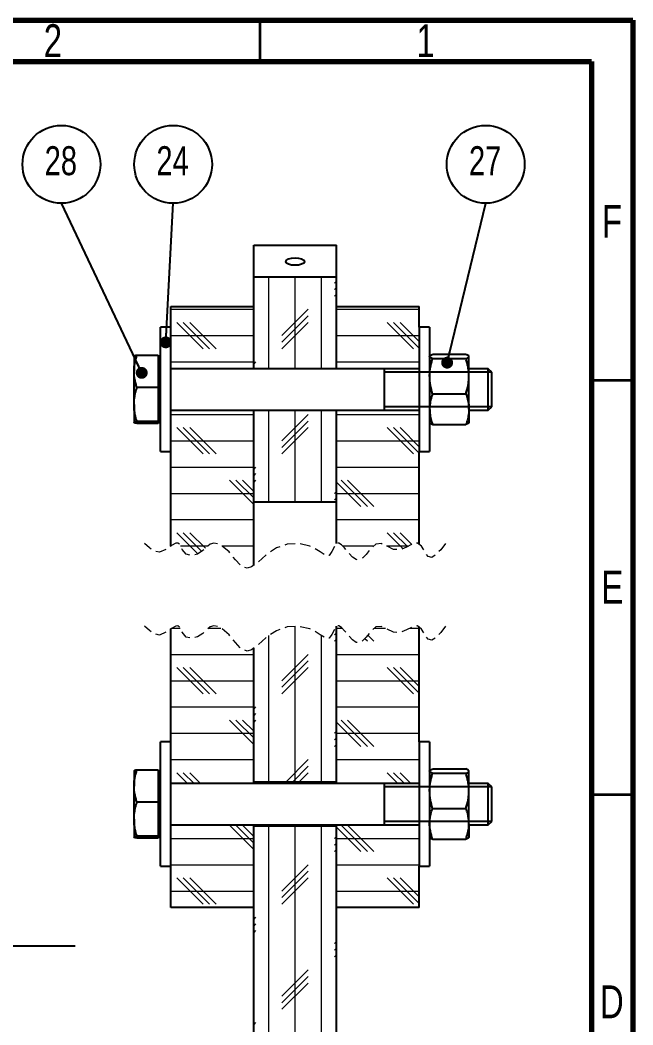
# Paper-space layout 'Schnitte_Details2' of a CAD drawing. Header units: millimetres. Extents: x 30 to 410, y 10 to 584.
# Drawn here: x 262 to 410, y 341.3 to 584 of the extents above; entities that cross this region are included whole.
import ezdxf

# ---------------------------------------------------------------- set-up
doc = ezdxf.new("R2010")
doc.units = ezdxf.units.MM
doc.linetypes.add('HIDDEN', pattern=[1.905, 1.27, -0.635])
doc.layers.add('FORMAT', color=7, linetype='Continuous')
doc.styles.add('SLDTEXTSTYLE0', font='TXT', dxfattribs={"width": 0.75})
doc.dimstyles.new('SLDDIMSTYLE4', dxfattribs={"dimtxt": 0.18, "dimasz": 2.88, "dimexe": 0, "dimexo": 0.0625, "dimgap": 0, "dimtad": 0, "dimtih": 1, "dimtoh": 1, "dimdec": 0, "dimrnd": 1e-09, "dimzin": 0, "dimdsep": 46, "dimtxsty": 'Standard', "dimblk1": 'DOT', "dimblk2": 'DOT', "dimsah": 1, "dimcen": 0.09, "dimadec": 0, "dimazin": 0, "dimtfac": 2.88, "dimtdec": 0, "dimtofl": 0, "dimtmove": 0, "dimatfit": 3, "dimldrblk": 'DOT', "dimfxl": 1, "dimfrac": 2, "dimtolj": 1, "dimtzin": 0, "dimarcsym": 0})

# ---------------------------------------------------------------- blocks, each defined once
blk = doc.blocks.new('SW_NOTE_0_57')
at = {"layer": 'FORMAT', "color": 0, "ltscale": 2}
blk.add_circle((0, 9.4), 9.4, dxfattribs=at)
at = {"layer": 'FORMAT', "color": 0, "ltscale": 2, "insert": (-0.14, 13.78), "char_height": 7, "attachment_point": 2, "style": 'SLDTEXTSTYLE0'}
blk.add_mtext('28', dxfattribs=at)
blk = doc.blocks.new('_Dot')
at = {"color": 0, "linetype": 'ByBlock', "lineweight": -2}
blk.add_line((-0.5, 0), (-1, 0), dxfattribs=at)
at = {"color": 0, "linetype": 'ByBlock', "const_width": 0.5}
blk.add_lwpolyline([(-0.25, 0, 1), (0.25, 0, 1)], format="xyb", close=True, dxfattribs=at)
blk = doc.blocks.new('SW_NOTE_0_58')
at = {"layer": 'FORMAT', "color": 0, "ltscale": 2}
blk.add_circle((0, 9.4), 9.4, dxfattribs=at)
at = {"layer": 'FORMAT', "color": 0, "ltscale": 2, "insert": (-0.14, 13.78), "char_height": 7, "attachment_point": 2, "style": 'SLDTEXTSTYLE0'}
blk.add_mtext('24', dxfattribs=at)
blk = doc.blocks.new('SW_NOTE_0_59')
at = {"layer": 'FORMAT', "color": 0, "ltscale": 2}
blk.add_circle((0, 9.4), 9.4, dxfattribs=at)
at = {"layer": 'FORMAT', "color": 0, "ltscale": 2, "insert": (-0.14, 13.78), "char_height": 7, "attachment_point": 2, "style": 'SLDTEXTSTYLE0'}
blk.add_mtext('27', dxfattribs=at)
blk = doc.blocks.new('SW_HATCH_3')
at = {"color": 0, "linetype": 'Continuous', "lineweight": 18, "ltscale": 2}
for p, q in [((23.65, 42.8), (23.65, 65.01)), ((30, 42.8), (30, 65.01)), ((36.35, 42.8), (36.35, 65.01)), ((40, 63.98), (39.52, 63.5)), ((40, 62.39), (39.52, 61.91)), ((40, 60.8), (39.52, 60.32)), ((0, 57.15), (20, 57.15)), ((33.17, 57.15), (26.82, 50.8)), ((40, 57.15), (60, 57.15)), ((7.77, 47.63), (1.42, 53.97)), ((9.36, 47.63), (3.01, 53.97)), ((10.95, 47.63), (4.6, 53.97)), ((33.17, 55.56), (26.82, 49.21)), ((33.17, 53.97), (26.82, 47.63)), ((58.58, 47.63), (52.22, 53.97)), ((60, 47.79), (53.81, 53.97)), ((60, 49.37), (55.4, 53.97)), ((0, 50.8), (20, 50.8)), ((40, 50.8), (60, 50.8)), ((0, 44.45), (20, 44.45)), ((20.47, 44.45), (20, 43.97)), ((40, 44.45), (60, 44.45)), ((20.47, 42.86), (20.41, 42.8)), ((0, 31.75), (20, 31.75)), ((23.65, 10.59), (23.65, 32.8)), ((33.17, 31.75), (26.82, 25.4)), ((30, 10.59), (30, 32.8)), ((36.35, 10.59), (36.35, 32.8)), ((40, 31.75), (60, 31.75)), ((33.17, 30.16), (26.82, 23.81)), ((7.77, 22.22), (1.42, 28.58)), ((9.36, 22.22), (3.01, 28.58)), ((10.95, 22.22), (4.6, 28.58)), ((33.17, 28.58), (26.82, 22.22)), ((58.58, 22.22), (52.22, 28.58)), ((60, 22.39), (53.81, 28.58)), ((60, 23.97), (55.4, 28.58)), ((0, 25.4), (20, 25.4)), ((40, 25.4), (60, 25.4)), ((0, 19.05), (20, 19.05)), ((20.47, 19.05), (20, 18.57)), ((20.47, 17.46), (20, 16.99)), ((40, 19.05), (60, 19.05)), ((20, 10), (14.13, 15.87)), ((20, 11.59), (15.71, 15.87)), ((20, 13.17), (17.3, 15.87)), ((20.47, 15.87), (20, 15.4)), ((45.87, 9.53), (40, 15.4)), ((47.46, 9.53), (41.11, 15.87)), ((49.05, 9.53), (42.7, 15.87)), ((0, 12.7), (20, 12.7)), ((40, 13.17), (39.52, 12.7)), ((40, 12.7), (60, 12.7)), ((40, 11.59), (39.52, 11.11)), ((0, 6.35), (20, 6.35)), ((40, 6.35), (60, 6.35)), ((6.54, -1.94), (1.42, 3.17)), ((7.5, -1.31), (3.01, 3.17)), ((8.33, -0.56), (4.6, 3.17)), ((56.11, -0.71), (52.22, 3.17)), ((57.16, -0.17), (53.81, 3.17)), ((58.19, 0.38), (55.4, 3.17)), ((0, 0), (0.07, 0)), ((2.34, 0), (8.95, 0)), ((12.35, 0), (20, 0)), ((41.49, 0), (48.94, 0)), ((52.1, 0), (57.47, 0)), ((30, -57.1), (30, -19.39)), ((0.28, -19.85), (2.25, -19.85)), ((9.14, -19.85), (12.1, -19.85)), ((23.65, -57.1), (23.65, -21.66)), ((36.35, -57.1), (36.35, -21.65)), ((40, -20.96), (39.52, -21.44)), ((40, -19.85), (41.34, -19.85)), ((49.05, -23.02), (47.57, -21.55)), ((49.12, -19.85), (51.82, -19.85)), ((57.74, -19.85), (60, -19.85)), ((40, -22.55), (39.52, -23.02)), ((47.46, -23.02), (46.84, -22.4)), ((0, -26.2), (20, -26.2)), ((33.17, -26.2), (26.82, -32.55)), ((40, -26.2), (60, -26.2)), ((33.17, -27.79), (26.82, -34.14)), ((7.77, -35.72), (1.42, -29.37)), ((9.36, -35.72), (3.01, -29.37)), ((10.95, -35.72), (4.6, -29.37)), ((33.17, -29.37), (26.82, -35.72)), ((58.58, -35.72), (52.22, -29.37)), ((60, -35.56), (53.81, -29.37)), ((60, -33.97), (55.4, -29.37)), ((0, -32.55), (20, -32.55)), ((40, -32.55), (60, -32.55)), ((0, -38.9), (20, -38.9)), ((20.47, -38.9), (20, -39.37)), ((20.47, -40.49), (20, -40.96)), ((40, -38.9), (60, -38.9)), ((20, -47.95), (14.13, -42.07)), ((20, -46.36), (15.71, -42.07)), ((20, -44.77), (17.3, -42.07)), ((20.47, -42.07), (20, -42.55)), ((45.87, -48.42), (40, -42.55)), ((47.46, -48.42), (41.11, -42.07)), ((49.05, -48.42), (42.7, -42.07)), ((0, -45.25), (20, -45.25)), ((40, -44.77), (39.52, -45.25)), ((40, -45.25), (60, -45.25)), ((40, -46.36), (39.52, -46.84)), ((40, -47.95), (39.52, -48.42)), ((0, -51.6), (20, -51.6)), ((33.17, -51.6), (27.68, -57.1)), ((33.17, -53.19), (29.26, -57.1)), ((40, -51.6), (60, -51.6)), ((4, -57.35), (1.42, -54.77)), ((5.59, -57.35), (3.01, -54.77)), ((7.17, -57.35), (4.6, -54.77)), ((33.17, -54.77), (30.85, -57.1)), ((54.8, -57.35), (52.22, -54.77)), ((56.39, -57.35), (53.81, -54.77)), ((57.97, -57.35), (55.4, -54.77)), ((20, -73.35), (14.13, -67.47)), ((20, -71.76), (15.71, -67.47)), ((20, -70.17), (17.3, -67.47)), ((20.35, -67.6), (20, -67.95)), ((23.65, -237.35), (23.65, -67.6)), ((30, -167.35), (30, -67.6)), ((36.35, -237.35), (36.35, -67.6)), ((45.87, -73.82), (40, -67.95)), ((47.46, -73.82), (41.11, -67.47)), ((49.05, -73.82), (42.7, -67.47)), ((40, -70.17), (39.52, -70.65)), ((0, -70.65), (20, -70.65)), ((40, -71.76), (39.52, -72.24)), ((40, -70.65), (60, -70.65)), ((40, -73.35), (39.52, -73.82)), ((0, -77), (20, -77)), ((33.17, -77), (26.82, -83.35)), ((40, -77), (60, -77)), ((33.17, -78.59), (26.82, -84.94)), ((7.77, -86.52), (1.42, -80.17)), ((9.36, -86.52), (3.01, -80.17)), ((10.95, -86.52), (4.6, -80.17)), ((33.17, -80.17), (26.82, -86.52)), ((58.58, -86.52), (52.22, -80.17)), ((60, -86.36), (53.81, -80.17)), ((60, -84.77), (55.4, -80.17)), ((0, -83.35), (20, -83.35)), ((40, -83.35), (60, -83.35)), ((20.47, -89.7), (20, -90.17)), ((20.47, -91.29), (20, -91.76)), ((20.47, -92.87), (20, -93.35)), ((40, -95.57), (39.52, -96.05)), ((40, -97.16), (39.52, -97.64)), ((40, -98.75), (39.52, -99.22)), ((33.17, -102.4), (26.82, -108.75)), ((33.17, -103.99), (26.82, -110.34)), ((33.17, -105.57), (26.82, -111.92)), ((20.47, -115.1), (20, -115.57))]:
    blk.add_line(p, q, dxfattribs=at)
blk = doc.blocks.new('SW_NOTE_0_63')
at = {"layer": 'FORMAT', "color": 0, "ltscale": 2}
blk.add_line((93.81, 0), (0, 0), dxfattribs=at)
at = {"layer": 'FORMAT', "color": 0, "ltscale": 2, "insert": (0.93, 9.18), "char_height": 7, "attachment_point": 1, "style": 'SLDTEXTSTYLE0'}
blk.add_mtext('Rohr im Kopf geklebt', dxfattribs=at)

psp = doc.layouts.new('Schnitte_Details2')

# ---------------------------------------------------------------- linework, layer by layer
at = {"color": 7, "linetype": 'Continuous', "lineweight": 70, "ltscale": 2}
for p, q in [((30, 584), (410, 584)), ((410, 584), (410, 10)), ((40, 574), (400, 574)), ((400, 574), (400, 20))]:
    psp.add_line(p, q, dxfattribs=at)
at = {"color": 7, "linetype": 'Continuous', "lineweight": 35, "ltscale": 2}
for p, q in [((320, 574), (320, 584)), ((400, 497), (410, 497)), ((400, 397), (410, 397))]:
    psp.add_line(p, q, dxfattribs=at)
at = {"color": 7, "linetype": 'Continuous', "lineweight": 25, "ltscale": 2}
for p, q in [((318.41, 529.62), (338.41, 529.62)), ((318.41, 522.02), (318.41, 529.62)), ((338.41, 522.02), (338.41, 529.62)), ((318.41, 522.02), (338.41, 522.02)), ((318.41, 499.81), (318.41, 522.02)), ((338.41, 499.81), (338.41, 522.02)), ((298.41, 514.81), (318.41, 514.81)), ((298.41, 509.81), (298.41, 514.81)), ((318.41, 499.81), (318.41, 514.81)), ((338.41, 514.81), (358.41, 514.81)), ((338.41, 499.81), (338.41, 514.81)), ((358.41, 509.81), (358.41, 514.81)), ((298.41, 509.81), (295.91, 509.81)), ((295.91, 509.63), (295.91, 509.81)), ((298.41, 509.63), (298.41, 509.81)), ((360.91, 509.81), (358.41, 509.81)), ((358.41, 509.81), (358.41, 479.81)), ((360.91, 509.81), (360.91, 479.81)), ((295.91, 479.81), (295.91, 509.63)), ((298.41, 479.81), (298.41, 509.63)), ((289.51, 502.8), (289.51, 499.14)), ((295.31, 503.02), (290.22, 503.02)), ((295.31, 503.02), (295.31, 499.14)), ((295.91, 502.81), (295.31, 502.81)), ((361.62, 503.28), (369.69, 503.28)), ((370.41, 497.99), (370.41, 502.75)), ((361.62, 502.23), (369.69, 502.23)), ((289.51, 491.15), (289.51, 499.14)), ((295.31, 499.14), (295.31, 495.26)), ((358.41, 499.81), (298.41, 499.81)), ((318.41, 499.81), (298.41, 499.81)), ((338.41, 499.81), (318.41, 499.81)), ((358.41, 499.81), (338.41, 499.81)), ((375.08, 499.81), (370.41, 499.81)), ((370.41, 490.04), (370.41, 497.99)), ((375.91, 498.98), (375.08, 499.81)), ((375.08, 492.52), (375.08, 499.81)), ((375.91, 492.9), (375.91, 498.98)), ((295.31, 495.26), (290.22, 495.26)), ((295.31, 495.26), (295.31, 491.15)), ((361.62, 493.75), (369.69, 493.75)), ((375.91, 490.63), (375.91, 492.9)), ((289.51, 491.15), (289.51, 486.82)), ((295.31, 491.15), (295.31, 487.04)), ((375.08, 489.81), (375.08, 492.52)), ((375.08, 489.81), (375.91, 490.63)), ((298.41, 489.81), (358.41, 489.81)), ((298.41, 489.81), (318.41, 489.81)), ((318.41, 489.81), (338.41, 489.81)), ((318.41, 467.59), (318.41, 489.81)), ((318.41, 452.27), (318.41, 489.81)), ((338.41, 489.81), (358.41, 489.81)), ((338.41, 457.61), (338.41, 489.81)), ((338.41, 467.59), (338.41, 489.81)), ((370.41, 490.04), (370.41, 486.81)), ((370.41, 489.81), (375.08, 489.81)), ((295.31, 487.04), (290.22, 487.04)), ((295.31, 486.59), (290.22, 486.59)), ((295.31, 487.04), (295.31, 486.82)), ((295.31, 486.82), (295.31, 486.59)), ((295.31, 486.81), (295.91, 486.81)), ((361.62, 486.33), (369.69, 486.33)), ((295.91, 479.81), (298.41, 479.81)), ((298.41, 456.95), (298.41, 479.81)), ((358.41, 479.81), (360.91, 479.81)), ((358.41, 457.49), (358.41, 479.81)), ((338.41, 467.59), (318.41, 467.59)), ((298.41, 409.66), (298.41, 436.95)), ((338.41, 399.91), (338.41, 437.61)), ((338.41, 399.66), (338.41, 437.61)), ((358.41, 409.66), (358.41, 437.49)), ((318.41, 399.91), (318.41, 432.27)), ((318.41, 399.66), (318.41, 432.27)), ((298.41, 409.66), (295.91, 409.66)), ((295.91, 409.48), (295.91, 409.66)), ((295.91, 379.66), (295.91, 409.48)), ((298.41, 409.48), (298.41, 409.66)), ((298.41, 379.66), (298.41, 409.48)), ((360.91, 409.66), (358.41, 409.66)), ((358.41, 409.66), (358.41, 379.66)), ((360.91, 409.66), (360.91, 379.66)), ((295.31, 402.87), (290.22, 402.87)), ((295.31, 402.87), (295.31, 398.99)), ((361.62, 403.13), (369.69, 403.13)), ((289.51, 402.65), (289.51, 398.99)), ((295.91, 402.66), (295.31, 402.66)), ((361.62, 402.08), (369.69, 402.08)), ((370.41, 397.84), (370.41, 402.6)), ((289.51, 391), (289.51, 398.99)), ((295.31, 398.99), (295.31, 395.11)), ((358.41, 399.66), (298.41, 399.66)), ((318.41, 399.66), (298.41, 399.66)), ((338.41, 399.91), (318.41, 399.91)), ((358.41, 399.66), (338.41, 399.66)), ((375.08, 399.66), (370.41, 399.66)), ((375.91, 398.83), (375.08, 399.66)), ((375.08, 392.37), (375.08, 399.66)), ((375.91, 392.75), (375.91, 398.83)), ((370.41, 389.89), (370.41, 397.84)), ((295.31, 395.11), (290.22, 395.11)), ((295.31, 395.11), (295.31, 391)), ((361.62, 393.6), (369.69, 393.6)), ((289.51, 391), (289.51, 386.67)), ((295.31, 391), (295.31, 386.89)), ((375.08, 389.66), (375.08, 392.37)), ((375.91, 390.48), (375.91, 392.75)), ((298.41, 389.66), (358.41, 389.66)), ((298.41, 389.66), (318.41, 389.66)), ((318.41, 369.66), (318.41, 389.66)), ((318.41, 389.41), (338.41, 389.41)), ((318.41, 219.66), (318.41, 389.41)), ((338.41, 389.66), (358.41, 389.66)), ((338.41, 369.66), (338.41, 389.66)), ((338.41, 219.66), (338.41, 389.41)), ((370.41, 389.89), (370.41, 386.66)), ((370.41, 389.66), (375.08, 389.66)), ((375.08, 389.66), (375.91, 390.48)), ((295.31, 386.89), (290.22, 386.89)), ((295.31, 386.44), (290.22, 386.44)), ((295.31, 386.89), (295.31, 386.67)), ((295.31, 386.67), (295.31, 386.44)), ((295.31, 386.66), (295.91, 386.66)), ((361.62, 386.18), (369.69, 386.18)), ((295.91, 379.66), (298.41, 379.66)), ((298.41, 369.66), (298.41, 379.66)), ((358.41, 379.66), (360.91, 379.66)), ((358.41, 369.66), (358.41, 379.66)), ((318.41, 369.66), (298.41, 369.66)), ((358.41, 369.66), (338.41, 369.66))]:
    psp.add_line(p, q, dxfattribs=at)
at = {"color": 7, "linetype": 'Continuous', "lineweight": 25, "ltscale": 2, "flags": 128}
psp.add_lwpolyline([(326.33, 525.33), (326.16, 525.67), (326.33, 526.01), (326.82, 526.3), (327.55, 526.49), (328.41, 526.56), (329.27, 526.49), (330, 526.3), (330.49, 526.01), (330.66, 525.67), (330.49, 525.33), (330, 525.04), (329.27, 524.85), (328.41, 524.78), (327.55, 524.85), (326.82, 525.04), (326.33, 525.33)], dxfattribs=at)
at = {"color": 7, "linetype": 'HIDDEN', "lineweight": 18, "ltscale": 2, "flags": 128}
for points in [[(364.76, 457.61), (363.59, 456.09), (362.46, 454.86), (361.42, 454.22), (360.52, 454.46), (359.73, 455.58), (358.94, 456.91), (358.01, 457.68), (356.85, 457.5), (355.36, 456.71), (353.77, 456.04), (352.19, 456.17), (350.68, 456.91), (349.26, 457.56), (347.94, 457.43), (346.72, 456.36), (345.55, 454.94), (344.77, 454.13), (343.97, 453.65), (343.14, 453.69), (342.27, 454.29), (341.29, 455.36), (340.34, 456.52), (339.63, 457.26), (338.99, 457.69), (338.5, 457.67), (338.08, 457.22), (337.3, 455.63), (336.62, 454.71), (336.19, 454.59), (335.71, 454.73), (334.49, 455.55), (333.24, 456.35), (332.01, 456.94), (329.13, 457.59), (326.52, 457.42), (323.9, 456.53), (321.37, 454.78), (318.98, 452.7), (317.87, 451.94), (316.83, 451.59), (315.41, 452.14), (314.02, 453.67), (312.47, 455.54), (310.63, 457.08), (309.68, 457.53), (308.77, 457.67), (307.94, 457.42), (307.17, 456.84), (306.11, 455.86), (304.86, 455.02), (303.4, 454.65), (302.07, 455), (301.17, 456.16), (300.49, 457.38), (300.09, 457.67), (299.59, 457.64), (298.6, 457.09), (297.49, 456.29), (295.7, 455.48), (294.44, 455.74), (293.23, 456.54), (292.06, 457.61)], [(364.76, 437.61), (363.59, 436.09), (362.46, 434.86), (361.42, 434.22), (360.52, 434.46), (359.73, 435.58), (358.94, 436.91), (358.01, 437.68), (356.85, 437.5), (355.36, 436.71), (353.77, 436.04), (352.19, 436.17), (350.68, 436.91), (349.26, 437.56), (347.94, 437.43), (346.72, 436.36), (345.55, 434.94), (344.77, 434.13), (343.97, 433.65), (343.14, 433.69), (342.27, 434.29), (341.29, 435.36), (340.34, 436.52), (339.63, 437.26), (338.99, 437.69), (338.5, 437.67), (338.08, 437.22), (337.3, 435.63), (336.62, 434.71), (336.19, 434.59), (335.71, 434.73), (334.49, 435.55), (333.24, 436.35), (332.01, 436.94), (329.13, 437.59), (326.52, 437.42), (323.9, 436.53), (321.37, 434.78), (318.98, 432.7), (317.87, 431.94), (316.83, 431.59), (315.41, 432.14), (314.02, 433.67), (312.47, 435.54), (310.63, 437.08), (309.68, 437.53), (308.77, 437.67), (307.94, 437.42), (307.17, 436.84), (306.11, 435.86), (304.86, 435.02), (303.4, 434.65), (302.07, 435), (301.17, 436.16), (300.49, 437.38), (300.09, 437.67), (299.59, 437.64), (298.6, 437.09), (297.49, 436.29), (295.7, 435.48), (294.44, 435.74), (293.23, 436.54), (292.06, 437.61)]]:
    psp.add_lwpolyline(points, dxfattribs=at)
at = {"color": 7, "linetype": 'Continuous', "lineweight": 25, "ltscale": 2}
for points, knots in [([(289.51, 499.14), (289.51, 499.23), (289.51, 499.62), (289.57, 500.32), (289.71, 501.23), (289.93, 502.13), (290.12, 502.72), (290.22, 503.02)], [0, 0, 0, 0, 0.069635, 0.298181, 0.528661, 0.763349, 1, 1, 1, 1]), ([(290.22, 503.02), (290.12, 503), (289.95, 502.98), (289.73, 502.92), (289.57, 502.88), (289.52, 502.82), (289.51, 502.8)], [0, 0, 0, 0, 0.389875, 0.69462, 0.899525, 1, 1, 1, 1]), ([(360.91, 502.75), (360.91, 502.77), (360.92, 502.89), (361.11, 503.03), (361.35, 503.17), (361.53, 503.24), (361.62, 503.28)], [0, 0, 0, 0, 0.0410285, 0.3944208, 0.6677864, 1, 1, 1, 1]), ([(361.62, 502.23), (361.57, 502.25), (361.43, 502.31), (361.22, 502.41), (361.03, 502.53), (360.92, 502.65), (360.91, 502.73), (360.91, 502.75)], [0, 0, 0, 0, 0.180851, 0.497208, 0.745367, 0.925373, 1, 1, 1, 1]), ([(370.41, 502.75), (370.41, 502.77), (370.4, 502.83), (370.31, 502.97), (370.06, 503.13), (369.83, 503.22), (369.69, 503.28)], [0, 0, 0, 0, 0.04082, 0.192107, 0.525933, 1, 1, 1, 1]), ([(369.69, 502.23), (369.74, 502.25), (369.87, 502.3), (370.08, 502.4), (370.28, 502.52), (370.39, 502.65), (370.4, 502.73), (370.41, 502.75)], [0, 0, 0, 0, 0.1590634, 0.4704508, 0.7452002, 0.9256016, 1, 1, 1, 1]), ([(360.91, 497.99), (360.91, 498.09), (360.91, 498.48), (360.96, 499.22), (361.08, 500.05), (361.22, 500.74), (361.38, 501.42), (361.52, 501.9), (361.62, 502.23)], [0, 0, 0, 0, 0.069858, 0.270916, 0.516718, 0.647602, 0.764776, 1, 1, 1, 1]), ([(370.41, 497.99), (370.41, 498.09), (370.4, 498.48), (370.35, 499.22), (370.24, 500.05), (370.1, 500.74), (369.94, 501.42), (369.79, 501.9), (369.69, 502.23)], [0, 0, 0, 0, 0.069858, 0.270916, 0.516718, 0.647602, 0.764776, 1, 1, 1, 1]), ([(290.22, 495.26), (290.12, 495.57), (289.92, 496.19), (289.69, 497.16), (289.54, 498.14), (289.52, 498.81), (289.51, 499.14)], [0, 0, 0, 0, 0.249007, 0.497524, 0.748307, 1, 1, 1, 1]), ([(361.62, 493.75), (361.43, 494.44), (361.14, 495.48), (360.94, 496.9), (360.92, 497.63), (360.91, 497.99)], [0, 0, 0, 0, 0.496222, 0.747464, 1, 1, 1, 1]), ([(369.69, 493.75), (369.89, 494.44), (370.18, 495.48), (370.38, 496.9), (370.4, 497.63), (370.41, 497.99)], [0, 0, 0, 0, 0.496222, 0.747464, 1, 1, 1, 1]), ([(289.51, 491.15), (289.51, 491.3), (289.51, 491.59), (289.54, 492.03), (289.58, 492.45), (289.64, 492.85), (289.73, 493.39), (289.84, 493.93), (289.98, 494.46), (290.1, 494.86), (290.18, 495.12), (290.22, 495.26)], [0, 0, 0, 0, 0.106568, 0.213311, 0.310468, 0.407801, 0.505498, 0.702182, 0.801199, 0.900513, 1, 1, 1, 1]), ([(361.62, 493.75), (361.57, 493.6), (361.46, 493.29), (361.33, 492.86), (361.19, 492.36), (361.07, 491.79), (360.96, 491.1), (360.91, 490.51), (360.91, 490.16), (360.91, 490.04)], [0, 0, 0, 0, 0.129945, 0.259513, 0.352047, 0.536669, 0.721568, 0.907093, 1, 1, 1, 1]), ([(369.69, 493.75), (369.75, 493.6), (369.86, 493.29), (369.98, 492.86), (370.12, 492.36), (370.25, 491.79), (370.35, 491.1), (370.4, 490.51), (370.41, 490.16), (370.41, 490.04)], [0, 0, 0, 0, 0.1299445, 0.259513, 0.3520471, 0.5366693, 0.7215678, 0.9070931, 1, 1, 1, 1]), ([(290.22, 487.04), (290.14, 487.29), (289.98, 487.81), (289.78, 488.62), (289.63, 489.45), (289.53, 490.29), (289.51, 490.86), (289.51, 491.15)], [0, 0, 0, 0, 0.189263, 0.390923, 0.592611, 0.795981, 1, 1, 1, 1]), ([(360.91, 490.04), (360.92, 489.71), (360.94, 489.14), (361.06, 488.35), (361.2, 487.67), (361.39, 487), (361.54, 486.55), (361.62, 486.33)], [0, 0, 0, 0, 0.266354, 0.447499, 0.630055, 0.81427, 1, 1, 1, 1]), ([(370.41, 490.04), (370.4, 489.71), (370.38, 489.14), (370.26, 488.35), (370.11, 487.67), (369.92, 487), (369.77, 486.55), (369.69, 486.33)], [0, 0, 0, 0, 0.266354, 0.447595, 0.630192, 0.814336, 1, 1, 1, 1]), ([(289.51, 486.82), (289.51, 486.82), (289.53, 486.9), (289.74, 486.93), (289.96, 487), (290.13, 487.02), (290.22, 487.04)], [0, 0, 0, 0, 0.021602, 0.332204, 0.627187, 1, 1, 1, 1]), ([(290.22, 486.59), (290.12, 486.61), (289.95, 486.64), (289.73, 486.69), (289.59, 486.74), (289.52, 486.78), (289.51, 486.81), (289.51, 486.82)], [0, 0, 0, 0, 0.388798, 0.693163, 0.896839, 0.958758, 1, 1, 1, 1]), ([(360.91, 486.86), (360.91, 486.85), (360.91, 486.79), (361.03, 486.61), (361.3, 486.47), (361.53, 486.37), (361.62, 486.33)], [0, 0, 0, 0, 0.040862, 0.192313, 0.669131, 1, 1, 1, 1]), ([(370.41, 486.86), (370.41, 486.85), (370.4, 486.72), (370.21, 486.58), (369.96, 486.44), (369.79, 486.37), (369.69, 486.33)], [0, 0, 0, 0, 0.0410289, 0.3944181, 0.6677868, 1, 1, 1, 1]), ([(289.51, 398.99), (289.51, 399.08), (289.51, 399.48), (289.57, 400.17), (289.71, 401.08), (289.93, 401.98), (290.12, 402.57), (290.22, 402.87)], [0, 0, 0, 0, 0.069628, 0.298176, 0.528665, 0.763348, 1, 1, 1, 1]), ([(290.22, 402.87), (290.12, 402.86), (289.95, 402.83), (289.73, 402.77), (289.57, 402.73), (289.52, 402.67), (289.51, 402.65)], [0, 0, 0, 0, 0.38987, 0.694618, 0.899525, 1, 1, 1, 1]), ([(360.91, 402.6), (360.91, 402.62), (360.91, 402.68), (361.03, 402.86), (361.3, 403), (361.53, 403.09), (361.62, 403.13)], [0, 0, 0, 0, 0.040862, 0.192313, 0.669131, 1, 1, 1, 1]), ([(370.41, 402.6), (370.41, 402.62), (370.4, 402.74), (370.21, 402.88), (369.96, 403.02), (369.79, 403.09), (369.69, 403.13)], [0, 0, 0, 0, 0.0410289, 0.3944181, 0.6677868, 1, 1, 1, 1]), ([(361.62, 402.08), (361.57, 402.1), (361.43, 402.16), (361.22, 402.26), (361.03, 402.38), (360.92, 402.5), (360.91, 402.58), (360.91, 402.6)], [0, 0, 0, 0, 0.1808615, 0.4972141, 0.7453698, 0.9253737, 1, 1, 1, 1]), ([(360.91, 397.84), (360.91, 397.94), (360.91, 398.33), (360.96, 399.07), (361.08, 399.9), (361.22, 400.59), (361.38, 401.27), (361.52, 401.75), (361.62, 402.08)], [0, 0, 0, 0, 0.069852, 0.270918, 0.516721, 0.647599, 0.764774, 1, 1, 1, 1]), ([(369.69, 402.08), (369.74, 402.1), (369.89, 402.16), (370.09, 402.26), (370.28, 402.38), (370.39, 402.5), (370.4, 402.58), (370.41, 402.6)], [0, 0, 0, 0, 0.18097, 0.497422, 0.745507, 0.925374, 1, 1, 1, 1]), ([(370.41, 397.84), (370.41, 397.94), (370.4, 398.33), (370.35, 399.07), (370.24, 399.9), (370.1, 400.59), (369.94, 401.27), (369.79, 401.75), (369.69, 402.08)], [0, 0, 0, 0, 0.069852, 0.270918, 0.516721, 0.647599, 0.764774, 1, 1, 1, 1]), ([(290.22, 395.11), (290.12, 395.42), (289.92, 396.04), (289.69, 397.01), (289.54, 397.99), (289.52, 398.66), (289.51, 398.99)], [0, 0, 0, 0, 0.249007, 0.497524, 0.748307, 1, 1, 1, 1]), ([(361.62, 393.6), (361.43, 394.29), (361.14, 395.33), (360.94, 396.75), (360.92, 397.48), (360.91, 397.84)], [0, 0, 0, 0, 0.496219, 0.747466, 1, 1, 1, 1]), ([(369.69, 393.6), (369.89, 394.29), (370.18, 395.33), (370.38, 396.75), (370.4, 397.48), (370.41, 397.84)], [0, 0, 0, 0, 0.496219, 0.747466, 1, 1, 1, 1]), ([(289.51, 391), (289.51, 391.15), (289.51, 391.45), (289.54, 391.88), (289.58, 392.3), (289.64, 392.7), (289.73, 393.24), (289.84, 393.78), (289.98, 394.31), (290.1, 394.71), (290.18, 394.97), (290.22, 395.11)], [0, 0, 0, 0, 0.106574, 0.213316, 0.310472, 0.407805, 0.505502, 0.702184, 0.801194, 0.900506, 1, 1, 1, 1]), ([(360.91, 389.89), (360.91, 390.06), (360.92, 390.4), (360.95, 390.85), (361.02, 391.36), (361.12, 391.93), (361.29, 392.6), (361.47, 393.16), (361.58, 393.49), (361.62, 393.6)], [0, 0, 0, 0, 0.1330013, 0.2664264, 0.3567932, 0.5383778, 0.7217632, 0.9069467, 1, 1, 1, 1]), ([(370.41, 389.89), (370.4, 390.06), (370.4, 390.4), (370.36, 390.85), (370.29, 391.36), (370.19, 391.93), (370.02, 392.6), (369.85, 393.16), (369.73, 393.49), (369.69, 393.6)], [0, 0, 0, 0, 0.133001, 0.266426, 0.356793, 0.538378, 0.721763, 0.906946, 1, 1, 1, 1]), ([(290.22, 386.89), (290.14, 387.14), (289.98, 387.66), (289.78, 388.47), (289.63, 389.3), (289.53, 390.15), (289.51, 390.71), (289.51, 391)], [0, 0, 0, 0, 0.189264, 0.390926, 0.592615, 0.795986, 1, 1, 1, 1]), ([(361.62, 386.18), (361.52, 386.49), (361.3, 387.14), (361.09, 388.03), (360.96, 388.84), (360.91, 389.42), (360.91, 389.78), (360.91, 389.89)], [0, 0, 0, 0, 0.2595015, 0.5371183, 0.7220297, 0.9070839, 1, 1, 1, 1]), ([(369.69, 386.18), (369.8, 386.49), (369.98, 387.03), (370.18, 387.8), (370.31, 388.49), (370.39, 389.19), (370.4, 389.66), (370.41, 389.89)], [0, 0, 0, 0, 0.259493, 0.444418, 0.629161, 0.814342, 1, 1, 1, 1]), ([(289.51, 386.67), (289.51, 386.67), (289.53, 386.75), (289.74, 386.78), (289.96, 386.85), (290.13, 386.88), (290.22, 386.89)], [0, 0, 0, 0, 0.0216019, 0.3321892, 0.6271842, 1, 1, 1, 1]), ([(290.22, 386.44), (290.12, 386.46), (289.95, 386.49), (289.73, 386.54), (289.59, 386.59), (289.52, 386.63), (289.51, 386.66), (289.51, 386.67)], [0, 0, 0, 0, 0.388797, 0.693157, 0.896829, 0.958723, 1, 1, 1, 1]), ([(360.91, 386.71), (360.91, 386.7), (360.92, 386.57), (361.11, 386.43), (361.35, 386.29), (361.53, 386.22), (361.62, 386.18)], [0, 0, 0, 0, 0.0410285, 0.3944208, 0.6677864, 1, 1, 1, 1]), ([(370.41, 386.71), (370.41, 386.7), (370.4, 386.64), (370.31, 386.49), (370.06, 386.34), (369.83, 386.24), (369.69, 386.18)], [0, 0, 0, 0, 0.0408198, 0.1921085, 0.5259168, 1, 1, 1, 1])]:
    psp.add_open_spline(points, degree=3, knots=knots, dxfattribs=at)
at = {"layer": 'FORMAT', "ltscale": 2}
for p, q in [((349.91, 499.81), (349.91, 489.81)), ((375.91, 498.98), (349.91, 498.98)), ((375.91, 490.63), (349.91, 490.63)), ((349.91, 399.66), (349.91, 389.66)), ((375.91, 398.83), (349.91, 398.83)), ((375.91, 390.48), (349.91, 390.48))]:
    psp.add_line(p, q, dxfattribs=at)

# ---------------------------------------------------------------- block references
at = {"color": 7, "linetype": 'Continuous', "lineweight": 18}
psp.add_blockref('SW_HATCH_3', (298.41, 457), dxfattribs=at)
at = {"layer": 'FORMAT', "ltscale": 2}
for name, p in [('SW_NOTE_0_57', (271.98, 539.76)), ('SW_NOTE_0_58', (298.96, 539.76)), ('SW_NOTE_0_59', (374.45, 539.76)), ('SW_NOTE_0_63', (181.49, 360.34))]:
    psp.add_blockref(name, p, dxfattribs=at)

# ---------------------------------------------------------------- texts
at = {"color": 7, "linetype": 'Continuous', "lineweight": 0, "ltscale": 2, "char_height": 7.94, "attachment_point": 2, "style": 'SLDTEXTSTYLE0'}
for s, insert in [('2', (269.92, 583)), ('1', (359.92, 583)), ('F', (404.92, 539.37)), ('E', (405.02, 451)), ('D', (404.91, 350.87))]:
    psp.add_mtext(s, dxfattribs=dict(at, insert=insert))

# ---------------------------------------------------------------- leaders
at = {"layer": 'FORMAT', "ltscale": 2}
for points in [[(291.37, 498.8), (271.98, 539.76)], [(297.18, 506.17), (298.96, 539.76)], [(365.14, 501.26), (374.45, 539.76)]]:
    psp.add_leader(points, dimstyle='SLDDIMSTYLE4', dxfattribs=at)

doc.saveas('drawing.dxf')
